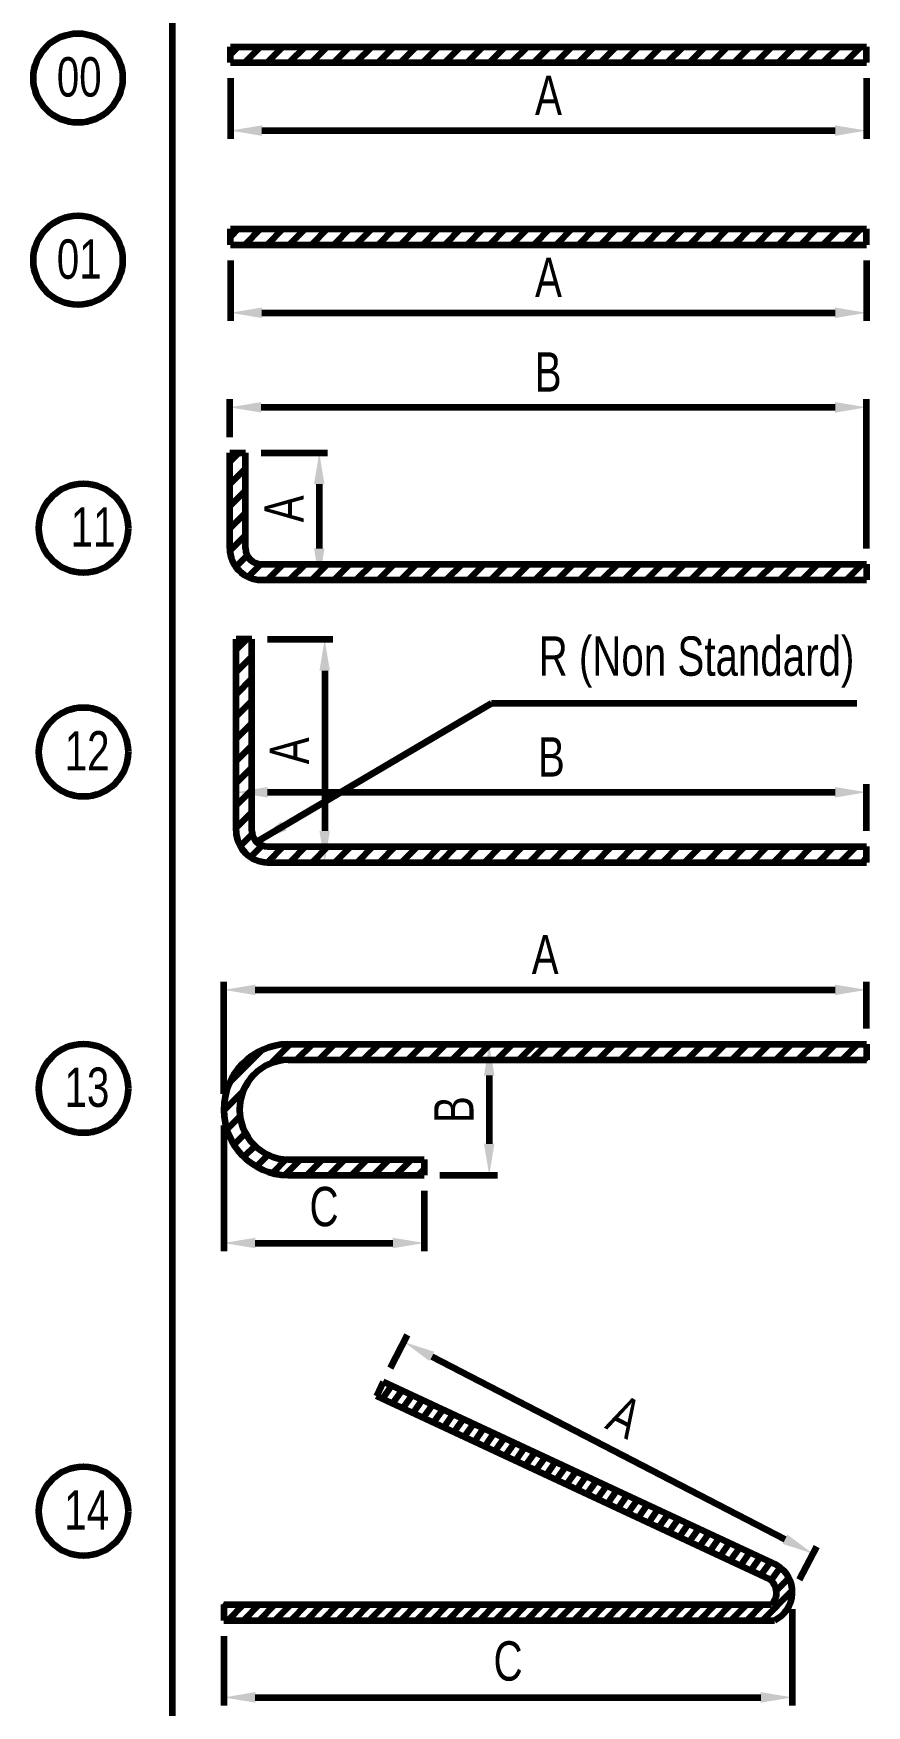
# Model space of a CAD drawing. Header units: millimetres. Extents: x 87961 to 634375, y 789523 to 1897921.
# Drawn here: x 103240 to 104565, y 1055634 to 1058292 of the extents above; entities that cross this region are included whole.
import ezdxf

# ---------------------------------------------------------------- set-up
doc = ezdxf.new("R2010")
doc.units = ezdxf.units.MM
doc.header["$LTSCALE"] = 30
doc.layers.add('DDIMS', color=2, linetype='Continuous', lineweight=100)
doc.layers.add('Shape code 1', color=7, linetype='Continuous', lineweight=211)
doc.styles.add('DM25', font='swisscl.ttf', dxfattribs={"height": 62.5})
doc.dimstyles.new('DM25', dxfattribs={"dimtxt": 62.5, "dimasz": 50, "dimexe": 13, "dimexo": 25, "dimgap": 25, "dimtad": 1, "dimdec": 0, "dimzin": 0, "dimdsep": 46, "dimtxsty": 'DM25', "dimcen": 25, "dimclrd": 3, "dimclre": 3, "dimclrt": 1, "dimadec": 0, "dimazin": 0, "dimtfac": 0.02, "dimtdec": 0, "dimtmove": 0, "dimatfit": 3, "dimfxl": 0, "dimtolj": 1, "dimtzin": 0, "dimlwd": -1, "dimlwe": -1, "dimarcsym": 0})

# ---------------------------------------------------------------- blocks, each defined once
blk = doc.blocks.new('*D271')
at = {"layer": 'DDIMS', "color": 3, "transparency": 16777216}
for p, q in [((103552.5, 1057650.7), (103552.5, 1057710.9)), ((104565.1, 1057473.6), (104565.1, 1057710.9)), ((103602.5, 1057697.9), (104515.1, 1057697.9))]:
    blk.add_line(p, q, dxfattribs=at)
for points in [[(103602.5, 1057706.2), (103602.5, 1057689.5), (103552.5, 1057697.9)], [(104515.1, 1057706.2), (104515.1, 1057689.5), (104565.1, 1057697.9)]]:
    blk.add_solid(points, dxfattribs=at)
at = {"layer": 'Defpoints', "color": 0, "transparency": 16777216}
for p in [(104565.1, 1057697.9), (103552.5, 1057625.7), (104565.1, 1057448.6)]:
    blk.add_point(p, dxfattribs=at)
at = {"layer": 'DDIMS', "color": 1, "transparency": 16777216, "insert": (104058.8, 1057754.1), "char_height": 62.5, "width": 43.253, "attachment_point": 5, "style": 'DM25'}
blk.add_mtext('\\A1;B', dxfattribs=at)
blk = doc.blocks.new('*D272')
at = {"layer": 'DDIMS', "color": 3, "transparency": 16777216}
for p, q in [((103602.5, 1057625.7), (103707.9, 1057625.7)), ((103694.9, 1057575.7), (103694.9, 1057473.6)), ((103669.9, 1057423.6), (103681.9, 1057423.6))]:
    blk.add_line(p, q, dxfattribs=at)
for points in [[(103686.5, 1057575.7), (103703.2, 1057575.7), (103694.9, 1057625.7)], [(103686.5, 1057473.6), (103703.2, 1057473.6), (103694.9, 1057423.6)]]:
    blk.add_solid(points, dxfattribs=at)
at = {"layer": 'Defpoints', "color": 0, "transparency": 16777216}
for p in [(103577.5, 1057625.7), (103694.9, 1057423.6), (103694.9, 1057423.6)]:
    blk.add_point(p, dxfattribs=at)
at = {"layer": 'DDIMS', "color": 1, "transparency": 16777216, "insert": (103638.6, 1057536.5), "char_height": 62.5, "attachment_point": 5, "rotation": 90, "style": 'DM25'}
blk.add_mtext('\\A1;A', dxfattribs=at)
blk = doc.blocks.new('*D280')
at = {"layer": 'DDIMS', "color": 3, "transparency": 16777216}
for p, q in [((103612.7, 1057329.2), (103716.5, 1057329.2)), ((103703.5, 1057279.2), (103703.5, 1057024.6)), ((103678.5, 1056974.6), (103690.5, 1056974.6))]:
    blk.add_line(p, q, dxfattribs=at)
for points in [[(103695.2, 1057279.2), (103711.8, 1057279.2), (103703.5, 1057329.2)], [(103695.2, 1057024.6), (103711.8, 1057024.6), (103703.5, 1056974.6)]]:
    blk.add_solid(points, dxfattribs=at)
at = {"layer": 'Defpoints', "color": 0, "transparency": 16777216}
for p in [(103587.7, 1057329.2), (103703.5, 1056974.6), (103703.5, 1056974.6)]:
    blk.add_point(p, dxfattribs=at)
at = {"layer": 'DDIMS', "color": 1, "transparency": 16777216, "insert": (103647.3, 1057151.9), "char_height": 62.5, "attachment_point": 5, "rotation": 90, "style": 'DM25'}
blk.add_mtext('\\A1;A', dxfattribs=at)
blk = doc.blocks.new('*D279')
at = {"layer": 'DDIMS', "color": 3, "transparency": 16777216}
for p, q in [((103562.7, 1057082.8), (103562.7, 1057099)), ((104565.1, 1057024.6), (104565.1, 1057099)), ((103612.7, 1057086), (104515.1, 1057086))]:
    blk.add_line(p, q, dxfattribs=at)
for points in [[(103612.7, 1057094.3), (103612.7, 1057077.6), (103562.7, 1057086)], [(104515.1, 1057094.3), (104515.1, 1057077.6), (104565.1, 1057086)]]:
    blk.add_solid(points, dxfattribs=at)
at = {"layer": 'Defpoints', "color": 0, "transparency": 16777216}
for p in [(104565.1, 1057086), (103562.7, 1057057.8), (104565.1, 1056999.6)]:
    blk.add_point(p, dxfattribs=at)
at = {"layer": 'DDIMS', "color": 1, "transparency": 16777216, "insert": (104063.9, 1057142.2), "char_height": 62.5, "width": 43.253, "attachment_point": 5, "style": 'DM25'}
blk.add_mtext('\\A1;B', dxfattribs=at)
blk = doc.blocks.new('*D289')
at = {"layer": 'DDIMS', "color": 3, "transparency": 16777216}
for p, q in [((103543.1, 1056606.4), (103543.1, 1056784.9)), ((103593.1, 1056771.9), (104515.1, 1056771.9)), ((104565.1, 1056710.7), (104565.1, 1056784.9))]:
    blk.add_line(p, q, dxfattribs=at)
for points in [[(103593.1, 1056780.2), (103593.1, 1056763.6), (103543.1, 1056771.9)], [(104515.1, 1056780.2), (104515.1, 1056763.6), (104565.1, 1056771.9)]]:
    blk.add_solid(points, dxfattribs=at)
at = {"layer": 'Defpoints', "color": 0, "transparency": 16777216}
for p in [(104565.1, 1056771.9), (104565.1, 1056685.7), (103543.1, 1056581.4)]:
    blk.add_point(p, dxfattribs=at)
at = {"layer": 'DDIMS', "color": 1, "transparency": 16777216, "insert": (104054.1, 1056828.1), "char_height": 62.5, "width": 43.253, "attachment_point": 5, "style": 'DM25'}
blk.add_mtext('\\A1;A', dxfattribs=at)
blk = doc.blocks.new('*D298')
at = {"layer": 'DDIMS', "color": 3, "transparency": 16777216}
for p, q in [((103543.1, 1056556.4), (103543.1, 1056356.5)), ((103861.8, 1056452.2), (103861.8, 1056356.5)), ((103593.1, 1056369.5), (103811.8, 1056369.5))]:
    blk.add_line(p, q, dxfattribs=at)
for points in [[(103593.1, 1056377.9), (103593.1, 1056361.2), (103543.1, 1056369.5)], [(103811.8, 1056377.9), (103811.8, 1056361.2), (103861.8, 1056369.5)]]:
    blk.add_solid(points, dxfattribs=at)
at = {"layer": 'Defpoints', "color": 0, "transparency": 16777216}
for p in [(103543.1, 1056581.4), (103861.8, 1056477.2), (103861.8, 1056369.5)]:
    blk.add_point(p, dxfattribs=at)
at = {"layer": 'DDIMS', "color": 1, "transparency": 16777216, "insert": (103702.5, 1056427), "char_height": 62.5, "attachment_point": 5, "style": 'DM25'}
blk.add_mtext('\\A1;C', dxfattribs=at)
blk = doc.blocks.new('*D281')
at = {"layer": 'DDIMS', "color": 3, "transparency": 16777216}
for p, q in [((103940.5, 1056685.7), (103978.2, 1056685.7)), ((103965.2, 1056635.7), (103965.2, 1056527.2)), ((103886.8, 1056477.2), (103978.2, 1056477.2))]:
    blk.add_line(p, q, dxfattribs=at)
for points in [[(103956.8, 1056635.7), (103973.5, 1056635.7), (103965.2, 1056685.7)], [(103956.8, 1056527.2), (103973.5, 1056527.2), (103965.2, 1056477.2)]]:
    blk.add_solid(points, dxfattribs=at)
at = {"layer": 'Defpoints', "color": 0, "transparency": 16777216}
for p in [(103915.5, 1056685.7), (103861.8, 1056477.2), (103965.2, 1056477.2)]:
    blk.add_point(p, dxfattribs=at)
at = {"layer": 'DDIMS', "color": 1, "transparency": 16777216, "insert": (103908.9, 1056581.4), "char_height": 62.5, "attachment_point": 5, "rotation": 90, "style": 'DM25'}
blk.add_mtext('\\A1;B', dxfattribs=at)
blk = doc.blocks.new('*D300')
at = {"layer": 'DDIMS', "color": 3, "transparency": 16777216}
for p, q in [((103553.7, 1057931.4), (103553.7, 1057835.2)), ((104565.1, 1057931.4), (104565.1, 1057835.2)), ((103603.7, 1057848.2), (104515.1, 1057848.2))]:
    blk.add_line(p, q, dxfattribs=at)
for points in [[(103603.7, 1057856.5), (103603.7, 1057839.8), (103553.7, 1057848.2)], [(104515.1, 1057856.5), (104515.1, 1057839.8), (104565.1, 1057848.2)]]:
    blk.add_solid(points, dxfattribs=at)
at = {"layer": 'Defpoints', "color": 0, "transparency": 16777216}
for p in [(103553.7, 1057956.4), (104565.1, 1057956.4), (104565.1, 1057848.2)]:
    blk.add_point(p, dxfattribs=at)
at = {"layer": 'DDIMS', "color": 1, "lineweight": 0, "transparency": 16777216, "insert": (104059.4, 1057904.4), "char_height": 62.5, "attachment_point": 5, "style": 'DM25'}
blk.add_mtext('\\A1;A', dxfattribs=at)
blk = doc.blocks.new('*D307')
at = {"layer": 'DDIMS', "color": 3, "transparency": 16777216}
for p, q in [((104447, 1055787.4), (104447, 1055634.2)), ((103543.1, 1055744.7), (103543.1, 1055634.2)), ((103593.1, 1055647.2), (104397, 1055647.2))]:
    blk.add_line(p, q, dxfattribs=at)
for points in [[(103593.1, 1055655.6), (103593.1, 1055638.9), (103543.1, 1055647.2)], [(104397, 1055655.6), (104397, 1055638.9), (104447, 1055647.2)]]:
    blk.add_solid(points, dxfattribs=at)
at = {"layer": 'Defpoints', "color": 0, "transparency": 16777216}
for p in [(104447, 1055812.4), (103543.1, 1055769.7), (104447, 1055647.2)]:
    blk.add_point(p, dxfattribs=at)
at = {"layer": 'DDIMS', "color": 1, "transparency": 16777216, "insert": (103995.1, 1055704.7), "char_height": 62.5, "width": 46.484, "attachment_point": 5, "style": 'DM25'}
blk.add_mtext('\\A1;C', dxfattribs=at)
blk = doc.blocks.new('*D308')
at = {"layer": 'DDIMS', "color": 3, "transparency": 16777216}
for p, q in [((103808.2, 1056171.1), (103835.4, 1056223.8)), ((103873.9, 1056189.3), (104435.4, 1055898.7)), ((104458.5, 1055834.6), (104485.8, 1055887.3))]:
    blk.add_line(p, q, dxfattribs=at)
for points in [[(103877.7, 1056196.7), (103870, 1056181.9), (103829.5, 1056212.2)], [(104439.2, 1055906.1), (104431.6, 1055891.3), (104479.8, 1055875.7)]]:
    blk.add_solid(points, dxfattribs=at)
at = {"layer": 'Defpoints', "color": 0, "transparency": 16777216}
for p in [(103796.7, 1056148.9), (104479.8, 1055875.7), (104447, 1055812.4)]:
    blk.add_point(p, dxfattribs=at)
at = {"layer": 'DDIMS', "color": 1, "transparency": 16777216, "insert": (104180.5, 1056093.9), "char_height": 62.5, "attachment_point": 5, "rotation": 332.6409, "style": 'DM25'}
blk.add_mtext('\\A1;A', dxfattribs=at)
blk = doc.blocks.new('*D372')
at = {"layer": 'DDIMS', "color": 3, "transparency": 16777216}
for p, q in [((103553.7, 1058221), (103553.7, 1058124.8)), ((104565.1, 1058221), (104565.1, 1058124.8)), ((103603.7, 1058137.8), (104515.1, 1058137.8))]:
    blk.add_line(p, q, dxfattribs=at)
for points in [[(103603.7, 1058146.1), (103603.7, 1058129.4), (103553.7, 1058137.8)], [(104515.1, 1058146.1), (104515.1, 1058129.4), (104565.1, 1058137.8)]]:
    blk.add_solid(points, dxfattribs=at)
at = {"layer": 'Defpoints', "color": 0, "transparency": 16777216}
for p in [(103553.7, 1058246), (104565.1, 1058246), (104565.1, 1058137.8)]:
    blk.add_point(p, dxfattribs=at)
at = {"layer": 'DDIMS', "color": 1, "lineweight": 0, "transparency": 16777216, "insert": (104059.4, 1058194), "char_height": 62.5, "attachment_point": 5, "style": 'DM25'}
blk.add_mtext('\\A1;A', dxfattribs=at)

msp = doc.modelspace()

# ---------------------------------------------------------------- linework, layer by layer
at = {"layer": 'DDIMS'}
msp.add_xline((103461.8, 1057981.4), (0, 1), dxfattribs=at)
for centre in [(103311.3, 1058221.3), (103311.3, 1057931.7), (103320.1, 1057505.8), (103320.1, 1057150), (103320.1, 1056615.3), (103320.1, 1055943.3)]:
    msp.add_circle(centre, 70.9, dxfattribs=at)
at = {"layer": 'Shape code 1'}
for p, q in [((103553.7, 1058271), (104565.1, 1058271)), ((103553.7, 1058246), (103553.7, 1058271)), ((103566.2, 1058271), (103553.7, 1058258.5)), ((103601.5, 1058271), (103576.5, 1058246)), ((103636.9, 1058271), (103611.9, 1058246)), ((103672.3, 1058271), (103647.3, 1058246)), ((103707.6, 1058271), (103682.6, 1058246)), ((103743, 1058271), (103718, 1058246)), ((103778.3, 1058271), (103753.3, 1058246)), ((103813.7, 1058271), (103788.7, 1058246)), ((103849, 1058271), (103824, 1058246)), ((103884.4, 1058271), (103859.4, 1058246)), ((103919.7, 1058271), (103894.7, 1058246)), ((103955.1, 1058271), (103930.1, 1058246)), ((103990.4, 1058271), (103965.4, 1058246)), ((104025.8, 1058271), (104000.8, 1058246)), ((104061.2, 1058271), (104036.2, 1058246)), ((104096.5, 1058271), (104071.5, 1058246)), ((104131.9, 1058271), (104106.9, 1058246)), ((104167.2, 1058271), (104142.2, 1058246)), ((104202.6, 1058271), (104177.6, 1058246)), ((104237.9, 1058271), (104212.9, 1058246)), ((104273.3, 1058271), (104248.3, 1058246)), ((104308.6, 1058271), (104283.6, 1058246)), ((104344, 1058271), (104319, 1058246)), ((104379.4, 1058271), (104354.4, 1058246)), ((104414.7, 1058271), (104389.7, 1058246)), ((104450.1, 1058271), (104425.1, 1058246)), ((104485.4, 1058271), (104460.4, 1058246)), ((104520.8, 1058271), (104495.8, 1058246)), ((104556.1, 1058271), (104531.1, 1058246)), ((104565.1, 1058246), (104565.1, 1058271)), ((103553.7, 1058246), (104565.1, 1058246)), ((103553.7, 1057981.4), (104565.1, 1057981.4)), ((103553.7, 1057956.4), (103553.7, 1057981.4)), ((103566.2, 1057981.4), (103553.7, 1057968.9)), ((103601.5, 1057981.4), (103576.5, 1057956.4)), ((103636.9, 1057981.4), (103611.9, 1057956.4)), ((103672.3, 1057981.4), (103647.3, 1057956.4)), ((103707.6, 1057981.4), (103682.6, 1057956.4)), ((103743, 1057981.4), (103718, 1057956.4)), ((103778.3, 1057981.4), (103753.3, 1057956.4)), ((103813.7, 1057981.4), (103788.7, 1057956.4)), ((103849, 1057981.4), (103824, 1057956.4)), ((103884.4, 1057981.4), (103859.4, 1057956.4)), ((103919.7, 1057981.4), (103894.7, 1057956.4)), ((103955.1, 1057981.4), (103930.1, 1057956.4)), ((103990.4, 1057981.4), (103965.4, 1057956.4)), ((104025.8, 1057981.4), (104000.8, 1057956.4)), ((104061.2, 1057981.4), (104036.2, 1057956.4)), ((104096.5, 1057981.4), (104071.5, 1057956.4)), ((104131.9, 1057981.4), (104106.9, 1057956.4)), ((104167.2, 1057981.4), (104142.2, 1057956.4)), ((104202.6, 1057981.4), (104177.6, 1057956.4)), ((104237.9, 1057981.4), (104212.9, 1057956.4)), ((104273.3, 1057981.4), (104248.3, 1057956.4)), ((104308.6, 1057981.4), (104283.6, 1057956.4)), ((104344, 1057981.4), (104319, 1057956.4)), ((104379.4, 1057981.4), (104354.4, 1057956.4)), ((104414.7, 1057981.4), (104389.7, 1057956.4)), ((104450.1, 1057981.4), (104425.1, 1057956.4)), ((104485.4, 1057981.4), (104460.4, 1057956.4)), ((104520.8, 1057981.4), (104495.8, 1057956.4)), ((104556.1, 1057981.4), (104531.1, 1057956.4)), ((104565.1, 1057956.4), (104565.1, 1057981.4)), ((103553.7, 1057956.4), (104565.1, 1057956.4)), ((103552.5, 1057473.6), (103552.5, 1057625.7)), ((103552.5, 1057625.7), (103577.5, 1057625.7)), ((103567.1, 1057625.7), (103552.5, 1057611.2)), ((103577.5, 1057473.7), (103577.5, 1057625.7)), ((103577.5, 1057600.8), (103552.5, 1057575.8)), ((103577.5, 1057565.5), (103552.5, 1057540.5)), ((103577.5, 1057530.1), (103552.5, 1057505.1)), ((103577.5, 1057494.7), (103552.7, 1057469.9)), ((103580.4, 1057462.3), (103562.3, 1057444.2)), ((103602.1, 1057448.6), (103581.8, 1057428.3)), ((103602.6, 1057448.6), (104565.1, 1057448.6)), ((103637.4, 1057448.6), (103612.4, 1057423.6)), ((103672.8, 1057448.6), (103647.8, 1057423.6)), ((103708.1, 1057448.6), (103683.1, 1057423.6)), ((103743.5, 1057448.6), (103718.5, 1057423.6)), ((103778.8, 1057448.6), (103753.8, 1057423.6)), ((103814.2, 1057448.6), (103789.2, 1057423.6)), ((103849.6, 1057448.6), (103824.6, 1057423.6)), ((103884.9, 1057448.6), (103859.9, 1057423.6)), ((103921.9, 1057448.6), (103896.9, 1057423.6)), ((103957.3, 1057448.6), (103932.3, 1057423.6)), ((103992.6, 1057448.6), (103967.6, 1057423.6)), ((104028, 1057448.6), (104003, 1057423.6)), ((104063.3, 1057448.6), (104038.3, 1057423.6)), ((104098.7, 1057448.6), (104073.7, 1057423.6)), ((104134, 1057448.6), (104109, 1057423.6)), ((104169.4, 1057448.6), (104144.4, 1057423.6)), ((104204.8, 1057448.6), (104179.8, 1057423.6)), ((104240.1, 1057448.6), (104215.1, 1057423.6)), ((104275.5, 1057448.6), (104250.5, 1057423.6)), ((104310.8, 1057448.6), (104285.8, 1057423.6)), ((104346.2, 1057448.6), (104321.2, 1057423.6)), ((104381.5, 1057448.6), (104356.5, 1057423.6)), ((104416.9, 1057448.6), (104391.9, 1057423.6)), ((104452.2, 1057448.6), (104427.2, 1057423.6)), ((104487.6, 1057448.6), (104462.6, 1057423.6)), ((104523, 1057448.6), (104498, 1057423.6)), ((104558.3, 1057448.6), (104533.3, 1057423.6)), ((104565.1, 1057448.6), (104565.1, 1057423.6)), ((103602.5, 1057423.6), (104565.1, 1057423.6)), ((103562.7, 1057024.6), (103562.7, 1057329.2)), ((103587.7, 1057329.2), (103562.7, 1057329.2)), ((103579.6, 1057329.2), (103562.7, 1057312.3)), ((103587.7, 1057024.6), (103587.7, 1057329.2)), ((103587.7, 1057302), (103562.7, 1057277)), ((103587.7, 1057266.6), (103562.7, 1057241.6)), ((103587.7, 1057231.2), (103562.7, 1057206.2)), ((103587.7, 1057195.9), (103562.7, 1057170.9)), ((103587.7, 1057160.5), (103562.7, 1057135.5)), ((103587.7, 1057125.2), (103562.7, 1057100.2)), ((103587.7, 1057089.8), (103562.7, 1057064.8)), ((103587.7, 1057054.5), (103562.7, 1057029.5)), ((103587.7, 1057019.1), (103569.1, 1057000.5)), ((103604, 1057001.3), (103585.6, 1056982.8)), ((103637.7, 1056999.6), (103612.7, 1056974.6)), ((103612.9, 1056999.6), (104565.1, 1056999.6)), ((103673.1, 1056999.6), (103648.1, 1056974.6)), ((103708.4, 1056999.6), (103683.4, 1056974.6)), ((103744.9, 1056999.6), (103719.9, 1056974.6)), ((103780.2, 1056999.6), (103755.2, 1056974.6)), ((103815.6, 1056999.6), (103790.6, 1056974.6)), ((103850.9, 1056999.6), (103825.9, 1056974.6)), ((103886.3, 1056999.6), (103861.3, 1056974.6)), ((103912, 1056999.6), (103887, 1056974.6)), ((103947.3, 1056999.6), (103922.3, 1056974.6)), ((103982.7, 1056999.6), (103957.7, 1056974.6)), ((104018.1, 1056999.6), (103993.1, 1056974.6)), ((104053.4, 1056999.6), (104028.4, 1056974.6)), ((104088.8, 1056999.6), (104063.8, 1056974.6)), ((104124.1, 1056999.6), (104099.1, 1056974.6)), ((104159.5, 1056999.6), (104134.5, 1056974.6)), ((104194.8, 1056999.6), (104169.8, 1056974.6)), ((104230.2, 1056999.6), (104205.2, 1056974.6)), ((104265.5, 1056999.6), (104240.5, 1056974.6)), ((104300.9, 1056999.6), (104275.9, 1056974.6)), ((104336.3, 1056999.6), (104311.3, 1056974.6)), ((104371.6, 1056999.6), (104346.6, 1056974.6)), ((104407, 1056999.6), (104382, 1056974.6)), ((104442.3, 1056999.6), (104417.3, 1056974.6)), ((104477.7, 1056999.6), (104452.7, 1056974.6)), ((104513, 1056999.6), (104488, 1056974.6)), ((104548.4, 1056999.6), (104523.4, 1056974.6)), ((104565.1, 1056974.6), (104565.1, 1056999.6)), ((103612.7, 1056974.6), (104565.1, 1056974.6)), ((104565.1, 1056981), (104558.7, 1056974.6)), ((103603.5, 1056676.1), (103552.8, 1056625.3)), ((103648.5, 1056685.7), (103617.8, 1056655)), ((103644.7, 1056685.7), (104565.1, 1056685.7)), ((103683.9, 1056685.7), (103658.9, 1056660.7)), ((103719.2, 1056685.7), (103694.2, 1056660.7)), ((103754.6, 1056685.7), (103729.6, 1056660.7)), ((103789.9, 1056685.7), (103764.9, 1056660.7)), ((103825.3, 1056685.7), (103800.3, 1056660.7)), ((103860.6, 1056685.7), (103835.6, 1056660.7)), ((103896, 1056685.7), (103871, 1056660.7)), ((103931.3, 1056685.7), (103906.3, 1056660.7)), ((103966.7, 1056685.7), (103941.7, 1056660.7)), ((104002.1, 1056685.7), (103977.1, 1056660.7)), ((104037.4, 1056685.7), (104012.4, 1056660.7)), ((104057.5, 1056685.7), (104032.5, 1056660.7)), ((104092.8, 1056685.7), (104067.8, 1056660.7)), ((104128.2, 1056685.7), (104103.2, 1056660.7)), ((104163.5, 1056685.7), (104138.5, 1056660.7)), ((104198.9, 1056685.7), (104173.9, 1056660.7)), ((104234.2, 1056685.7), (104209.2, 1056660.7)), ((104269.6, 1056685.7), (104244.6, 1056660.7)), ((104305, 1056685.7), (104280, 1056660.7)), ((104340.3, 1056685.7), (104315.3, 1056660.7)), ((104376.9, 1056686.9), (104350.7, 1056660.7)), ((104410.4, 1056685.7), (104385.4, 1056660.7)), ((104445.7, 1056685.7), (104420.7, 1056660.7)), ((104482.3, 1056686.9), (104456.1, 1056660.7)), ((104515.8, 1056685.7), (104490.8, 1056660.7)), ((104551.2, 1056685.7), (104526.2, 1056660.7)), ((104565.1, 1056664.3), (104561.5, 1056660.7)), ((104565.1, 1056685.7), (104565.1, 1056660.7)), ((103645.5, 1056660.7), (104565.1, 1056660.7)), ((103573.8, 1056611), (103543.1, 1056580.3)), ((103573.8, 1056611), (103573.6, 1056610.8)), ((103568.8, 1056570.7), (103548, 1056549.8)), ((103577.5, 1056544), (103559.2, 1056525.7)), ((103592.8, 1056523.9), (103575.1, 1056506.3)), ((103613.8, 1056509.6), (103595.3, 1056491.1)), ((103641.9, 1056502.3), (103620.3, 1056480.7)), ((103664.9, 1056502.2), (103640.3, 1056477.5)), ((103645.5, 1056502.2), (103861.8, 1056502.2)), ((103700.3, 1056502.2), (103675.3, 1056477.2)), ((103735.6, 1056502.2), (103710.6, 1056477.2)), ((103771, 1056502.2), (103746, 1056477.2)), ((103806.3, 1056502.2), (103781.3, 1056477.2)), ((103841.7, 1056502.2), (103816.7, 1056477.2)), ((103861.8, 1056487), (103852.1, 1056477.2)), ((103861.8, 1056502.2), (103861.8, 1056477.2)), ((103644.7, 1056477.2), (103861.8, 1056477.2)), ((103796.7, 1056148.9), (103786.1, 1056126.3)), ((103809.8, 1056142.8), (103795.3, 1056122)), ((104422.2, 1055857.3), (103796.7, 1056148.9)), ((103826.1, 1056135.2), (103811.5, 1056114.4)), ((104411.2, 1055834.8), (103786.1, 1056126.3)), ((103842.4, 1056127.7), (103827.8, 1056106.9)), ((103858.6, 1056120.1), (103844.1, 1056099.3)), ((103874.9, 1056112.5), (103860.3, 1056091.7)), ((103891.2, 1056104.9), (103876.6, 1056084.1)), ((103907.4, 1056097.3), (103892.9, 1056076.5)), ((103923.7, 1056089.7), (103909.1, 1056068.9)), ((103940, 1056082.1), (103925.4, 1056061.3)), ((103956.2, 1056074.5), (103941.7, 1056053.8)), ((103972.5, 1056067), (103958, 1056046.2)), ((103988.8, 1056059.4), (103974.2, 1056038.6)), ((104005.1, 1056051.8), (103990.5, 1056031)), ((104021.3, 1056044.2), (104006.8, 1056023.4)), ((104037.6, 1056036.6), (104023, 1056015.8)), ((104053.9, 1056029), (104039.3, 1056008.2)), ((104070.1, 1056021.4), (104055.6, 1056000.6)), ((104086.4, 1056013.9), (104071.8, 1055993.1)), ((104102.7, 1056006.3), (104088.1, 1055985.5)), ((104118.9, 1055998.7), (104104.4, 1055977.9)), ((104135.2, 1055991.1), (104120.6, 1055970.3)), ((104151.5, 1055983.5), (104136.9, 1055962.7)), ((104167.7, 1055975.9), (104153.2, 1055955.1)), ((104184, 1055968.3), (104169.4, 1055947.5)), ((104200.3, 1055960.8), (104185.7, 1055940)), ((104216.5, 1055953.2), (104202, 1055932.4)), ((104232.8, 1055945.6), (104218.3, 1055924.8)), ((104249.1, 1055938), (104234.5, 1055917.2)), ((104265.4, 1055930.4), (104250.8, 1055909.6)), ((104281.6, 1055922.8), (104267.1, 1055902)), ((104297.9, 1055915.2), (104283.3, 1055894.4)), ((104314.2, 1055907.7), (104299.6, 1055886.9)), ((104330.4, 1055900.1), (104315.9, 1055879.3)), ((104346.7, 1055892.5), (104332.1, 1055871.7)), ((104363, 1055884.9), (104348.4, 1055864.1)), ((104379.2, 1055877.3), (104364.7, 1055856.5)), ((104395.5, 1055869.7), (104380.9, 1055848.9)), ((104411.8, 1055862.1), (104397.2, 1055841.3)), ((104427.5, 1055853.8), (104413.4, 1055833.6)), ((104447, 1055817.2), (104399.5, 1055769.7)), ((104441.7, 1055836.9), (104421.9, 1055817.1)), ((103543.1, 1055794.7), (104414.2, 1055794.7)), ((103543.1, 1055794.7), (103543.1, 1055769.7)), ((103547.6, 1055794.7), (103543.1, 1055790.2)), ((103574.5, 1055794.7), (103549.5, 1055769.7)), ((103599.5, 1055794.7), (103574.5, 1055769.7)), ((103624.5, 1055794.7), (103599.5, 1055769.7)), ((103649.5, 1055794.7), (103624.5, 1055769.7)), ((103674.5, 1055794.7), (103649.5, 1055769.7)), ((103699.5, 1055794.7), (103674.5, 1055769.7)), ((103724.5, 1055794.7), (103699.5, 1055769.7)), ((103749.5, 1055794.7), (103724.5, 1055769.7)), ((103774.5, 1055794.7), (103749.5, 1055769.7)), ((103799.5, 1055794.7), (103774.5, 1055769.7)), ((103824.5, 1055794.7), (103799.5, 1055769.7)), ((103849.5, 1055794.7), (103824.5, 1055769.7)), ((103874.5, 1055794.7), (103849.5, 1055769.7)), ((103899.5, 1055794.7), (103874.5, 1055769.7)), ((103924.5, 1055794.7), (103899.5, 1055769.7)), ((103949.5, 1055794.7), (103924.5, 1055769.7)), ((103974.5, 1055794.7), (103949.5, 1055769.7)), ((103999.5, 1055794.7), (103974.5, 1055769.7)), ((104024.5, 1055794.7), (103999.5, 1055769.7)), ((104049.5, 1055794.7), (104024.5, 1055769.7)), ((104074.5, 1055794.7), (104049.5, 1055769.7)), ((104099.5, 1055794.7), (104074.5, 1055769.7)), ((104124.5, 1055794.7), (104099.5, 1055769.7)), ((104149.5, 1055794.7), (104124.5, 1055769.7)), ((104174.5, 1055794.7), (104149.5, 1055769.7)), ((104199.5, 1055794.7), (104174.5, 1055769.7)), ((104224.5, 1055794.7), (104199.5, 1055769.7)), ((104249.5, 1055794.7), (104224.5, 1055769.7)), ((104274.5, 1055794.7), (104249.5, 1055769.7)), ((104299.5, 1055794.7), (104274.5, 1055769.7)), ((104324.5, 1055794.7), (104299.5, 1055769.7)), ((104349.5, 1055794.7), (104324.5, 1055769.7)), ((104374.5, 1055794.7), (104349.5, 1055769.7)), ((104399.5, 1055794.7), (104374.5, 1055769.7)), ((103543.1, 1055769.7), (104418.7, 1055769.7))]:
    msp.add_line(p, q, dxfattribs=at)
for centre, radius, start, end in [((103603, 1057474.1), 50.5, 180.5504, 269.4496), ((103603, 1057474.1), 25.5, 180.7746, 269.2254), ((103613.2, 1057025.1), 50.5, 180.5504, 269.4496), ((103613.2, 1057025.1), 25.5, 180.5504, 269.4496), ((103647.4, 1056581.4), 104.3, 91.459, 268.541), ((103647.4, 1056581.4), 79.3, 91.459, 268.541), ((104397.7, 1055814.4), 49.4, 295.227, 60.2117), ((104395.9, 1055813.5), 26.2, 314.1117, 54.4248)]:
    msp.add_arc(centre, radius, start, end, dxfattribs=at)

# ---------------------------------------------------------------- texts
at = {"layer": 'DDIMS', "char_height": 62.5, "attachment_point": 1, "style": 'DM25'}
for s, width, insert in [('00', 75.812, (103277.6, 1058254.4)), ('01', 133.441, (103277.6, 1057964.8)), ('\\pi22.01211;11', 79.393, (103277.6, 1057538.9)), ('\\pi12.58758;12', 80.944, (103277.6, 1057183.1)), ('\\pi12.25993;13', 80.944, (103277.6, 1056648.4)), ('\\pi11.76845;14', 80.944, (103277.6, 1055976.5))]:
    msp.add_mtext_dynamic_manual_height_columns(s, width=width, gutter_width=312.5, heights=[0], dxfattribs=dict(at, insert=insert))
at = {"layer": 'DDIMS', "color": 1, "insert": (104043.7, 1057252.4), "char_height": 62.5, "attachment_point": 7, "style": 'DM25'}
msp.add_mtext('R (Non Standard)', dxfattribs=at)

# ---------------------------------------------------------------- dimensions: what is measured, and where the dimension line sits
at = {"layer": 'DDIMS', "lineweight": 0}
for base, p1, p2, picture, middle in [((104565.1, 1058137.8), (103553.7, 1058246), (104565.1, 1058246), '*D372', (104059.4, 1058194)), ((104565.1, 1057848.2), (103553.7, 1057956.4), (104565.1, 1057956.4), '*D300', (104059.4, 1057904.4))]:
    dim = msp.add_linear_dim(base=base, p1=p1, p2=p2, text='A', dimstyle='DM25', dxfattribs=at)
    dim.commit()
    dim.dimension.update_dxf_attribs({"geometry": picture, "text_midpoint": middle})
at = {"layer": 'DDIMS'}
for base, p1, p2, text, picture, middle in [((104565.1, 1057697.9), (103552.5, 1057625.7), (104565.1, 1057448.6), 'B', '*D271', (104058.8, 1057697.9)), ((104565.1, 1056771.9), (103543.1, 1056581.4), (104565.1, 1056685.7), 'A', '*D289', (104054.1, 1056771.9))]:
    dim = msp.add_linear_dim(base=base, p1=p1, p2=p2, text=text, dimstyle='DM25', dxfattribs=at)
    dim.commit()
    dim.dimension.update_dxf_attribs({"geometry": picture, "text_midpoint": middle, "dimtype": 160})
for base, p1, p2, text, picture, middle in [((103694.9, 1057423.6), (103577.5, 1057625.7), (103694.9, 1057423.6), 'A', '*D272', (103694.9, 1057536.5)), ((103703.5, 1056974.6), (103587.7, 1057329.2), (103703.5, 1056974.6), 'A', '*D280', (103703.5, 1057151.9)), ((103965.2, 1056477.2), (103915.5, 1056685.7), (103861.8, 1056477.2), 'B', '*D281', (103965.2, 1056581.4))]:
    dim = msp.add_linear_dim(base=base, p1=p1, p2=p2, angle=90, text=text, dimstyle='DM25', dxfattribs=at)
    dim.commit()
    dim.dimension.update_dxf_attribs({"geometry": picture, "text_midpoint": middle, "dimtype": 160})
for base, p1, p2, text, picture, middle in [((104565.1, 1057086), (103562.7, 1057057.8), (104565.1, 1056999.6), 'B', '*D279', (104063.9, 1057142.2)), ((103861.8, 1056369.5), (103543.1, 1056581.4), (103861.8, 1056477.2), 'C', '*D298', (103702.5, 1056427))]:
    dim = msp.add_linear_dim(base=base, p1=p1, p2=p2, text=text, dimstyle='DM25', dxfattribs=at)
    dim.commit()
    dim.dimension.update_dxf_attribs({"geometry": picture, "text_midpoint": middle})
dim = msp.add_linear_dim(base=(104479.8, 1055875.7), p1=(103796.7, 1056148.9), p2=(104447, 1055812.4), angle=332.6409, text='A', dimstyle='DM25', override={"dimfxl": 10}, dxfattribs=at)
dim.commit()
dim.dimension.update_dxf_attribs({"geometry": '*D308', "text_midpoint": (104154.6, 1056044), "dimtype": 161})
dim = msp.add_linear_dim(base=(104447, 1055647.2), p1=(103543.1, 1055769.7), p2=(104447, 1055812.4), text='C', dimstyle='DM25', override={"dimfxl": 10}, dxfattribs=at)
dim.commit()
dim.dimension.update_dxf_attribs({"geometry": '*D307', "text_midpoint": (103995.1, 1055647.2), "dimtype": 160})

# ---------------------------------------------------------------- leaders
at = {"layer": 'DDIMS', "annotation_type": 0, "has_hookline": 1, "hookline_direction": 0, "text_width": 506.2}
msp.add_leader([(103595.2, 1057007), (103968.7, 1057227.4), (104018.7, 1057227.4)], dimstyle='DM25', dxfattribs=at)

doc.saveas('drawing.dxf')
